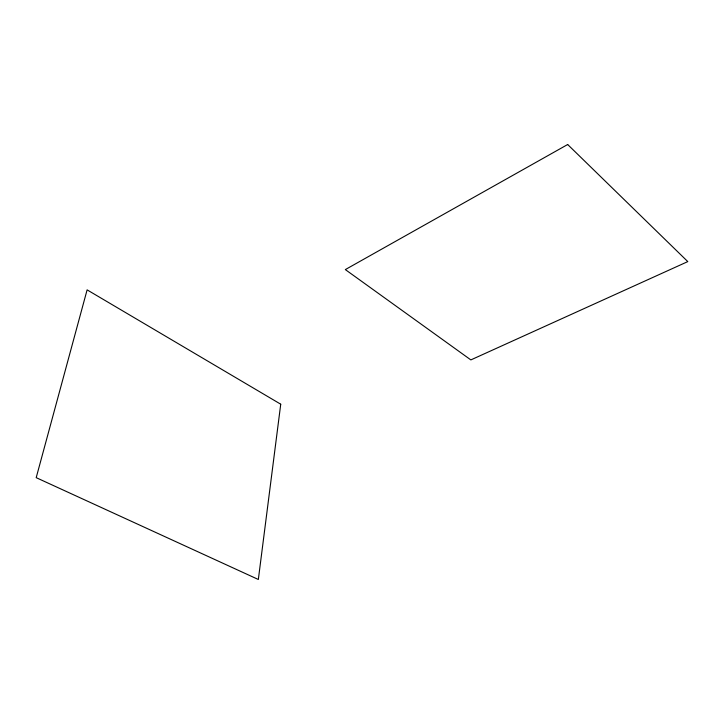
<?xml version="1.0" encoding="UTF-8"?>
<svg xmlns="http://www.w3.org/2000/svg" width="724" height="724" viewBox="0 0 724 724"><rect width="100%" height="100%" fill="white"/><g stroke="black" fill="none" stroke-linecap="round" stroke-linejoin="round"><path stroke-width="1.09" d="M280.731 404.2L258.341 579.481L36.2 477.659L87.115 289.862L280.731 404.2M567.679 144.519L345.33 269.59L470.853 359.909L687.8 261.599L567.679 144.519"/></g></svg>
